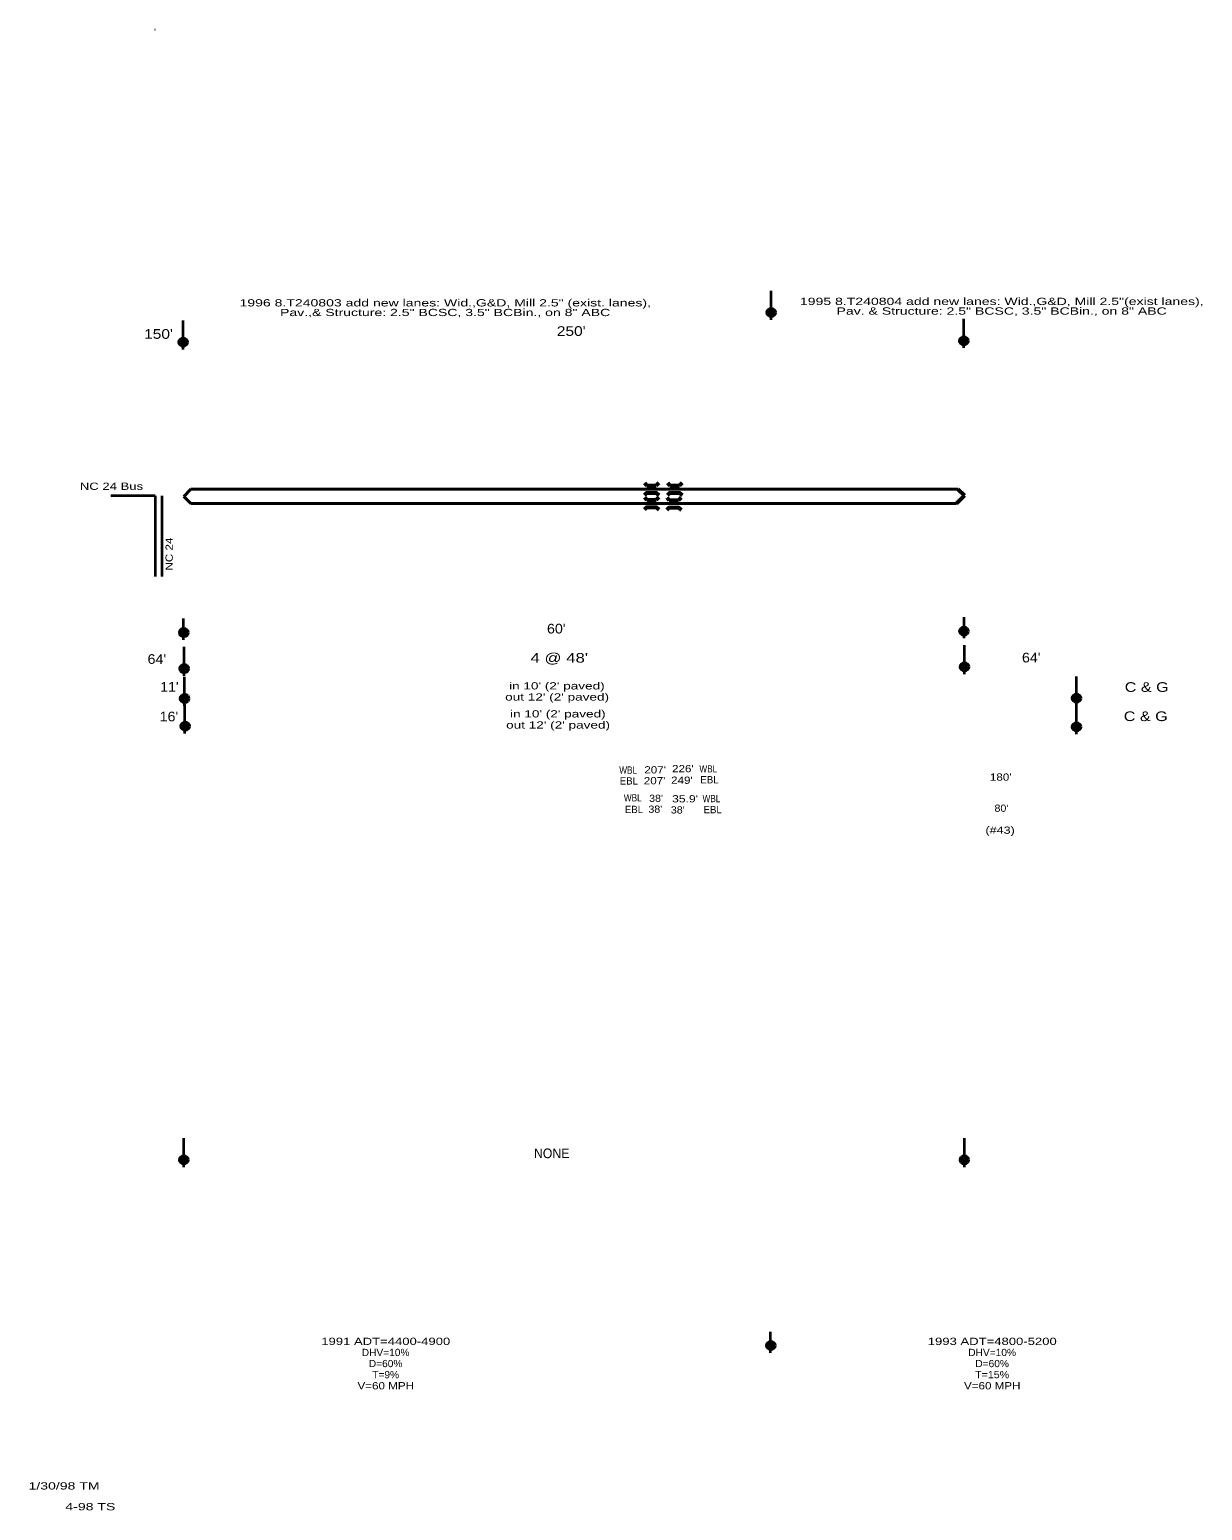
# Model space of a CAD drawing. Extents: x 2147484.48 to 2147492.66, y 2147477.1 to 2147483.54.
# Drawn here: x 2147484.48 to 2147489.34, y 2147477.1 to 2147483.23 of the extents above; entities that cross this region are included whole.
import ezdxf
from ezdxf.enums import TextEntityAlignment as Align

# ---------------------------------------------------------------- set-up
doc = ezdxf.new("R2010")
doc.units = 0
doc.header["$LTSCALE"] = 0.012
doc.layers.add('1', color=7, linetype='Continuous', lineweight=35)

msp = doc.modelspace()

# ---------------------------------------------------------------- hatches: boundary and pattern name
at = {"layer": '1'}
for points in [[(2147487.56972, 2147482.06053, 1), (2147487.53389, 2147482.06053, 1)], [(2147485.13322, 2147481.93805, 1), (2147485.09739, 2147481.93805, 1)], [(2147488.3681, 2147481.94318, 1), (2147488.33227, 2147481.94318, 1)], [(2147485.13513, 2147480.73455, 1), (2147485.0993, 2147480.73455, 1)], [(2147488.36833, 2147480.74072, 1), (2147488.3325, 2147480.74072, 1)], [(2147485.13716, 2147480.58532, 1), (2147485.10133, 2147480.58532, 1)], [(2147488.37033, 2147480.59234, 1), (2147488.3345, 2147480.59234, 1)], [(2147485.13909, 2147480.4612, 1), (2147485.10326, 2147480.4612, 1)], [(2147488.83422, 2147480.46304, 1), (2147488.79839, 2147480.46304, 1)], [(2147485.14092, 2147480.3469, 1), (2147485.10509, 2147480.3469, 1)], [(2147488.83447, 2147480.34401, 1), (2147488.79864, 2147480.34401, 1)], [(2147485.13597, 2147478.54969, 1), (2147485.10014, 2147478.54969, 1)], [(2147488.36977, 2147478.54996, 1), (2147488.33394, 2147478.54996, 1)], [(2147487.56773, 2147477.78055, 1), (2147487.5319, 2147477.78055, 1)]]:
    msp.add_hatch(color=256, dxfattribs=at).paths.add_polyline_path(points)

# ---------------------------------------------------------------- linework, layer by layer
for p, q in [((2147484.998, 2147483.233), (2147484.999, 2147483.233)), ((2147487.551, 2147482.03), (2147487.551, 2147482.15)), ((2147485.115, 2147481.908), (2147485.115, 2147482.028)), ((2147488.35, 2147481.914), (2147488.35, 2147482.034)), ((2147484.999, 2147481.301), (2147484.816, 2147481.301)), ((2147484.999, 2147481.301), (2147484.999, 2147480.967)), ((2147485.027, 2147481.301), (2147485.027, 2147480.967)), ((2147485.117, 2147480.704), (2147485.117, 2147480.793)), ((2147488.351, 2147480.711), (2147488.351, 2147480.798)), ((2147485.119, 2147480.555), (2147485.119, 2147480.675)), ((2147488.353, 2147480.562), (2147488.353, 2147480.682)), ((2147485.12, 2147480.431), (2147485.12, 2147480.551)), ((2147488.816, 2147480.433), (2147488.816, 2147480.553)), ((2147485.122, 2147480.317), (2147485.122, 2147480.437)), ((2147488.816, 2147480.314), (2147488.816, 2147480.434)), ((2147485.118, 2147478.52), (2147485.118, 2147478.64)), ((2147488.352, 2147478.52), (2147488.352, 2147478.64)), ((2147487.549, 2147477.751), (2147487.549, 2147477.837))]:
    msp.add_line(p, q, dxfattribs=at)
at = {"layer": '1', "lineweight": 40}
for p, q in [((2147485.147, 2147481.329), (2147485.118, 2147481.299)), ((2147485.147, 2147481.329), (2147488.325, 2147481.329)), ((2147485.118, 2147481.299), (2147485.147, 2147481.269)), ((2147485.147, 2147481.269), (2147488.319, 2147481.269))]:
    msp.add_line(p, q, dxfattribs=at)
at = {"layer": '1', "lineweight": 53}
for p, q in [((2147487.026, 2147481.355), (2147487.036, 2147481.344)), ((2147487.036, 2147481.344), (2147487.075, 2147481.344)), ((2147487.075, 2147481.344), (2147487.086, 2147481.355)), ((2147487.122, 2147481.355), (2147487.132, 2147481.344)), ((2147487.132, 2147481.344), (2147487.171, 2147481.344)), ((2147487.171, 2147481.344), (2147487.182, 2147481.355)), ((2147487.026, 2147481.296), (2147487.036, 2147481.285)), ((2147487.036, 2147481.285), (2147487.075, 2147481.285)), ((2147487.075, 2147481.285), (2147487.086, 2147481.296)), ((2147487.119, 2147481.294), (2147487.129, 2147481.283)), ((2147487.129, 2147481.283), (2147487.168, 2147481.283)), ((2147487.168, 2147481.283), (2147487.179, 2147481.294))]:
    msp.add_line(p, q, dxfattribs=at)
at = {"layer": '1', "lineweight": 60}
for p, q in [((2147488.325, 2147481.329), (2147488.352, 2147481.302)), ((2147488.352, 2147481.302), (2147488.319, 2147481.269))]:
    msp.add_line(p, q, dxfattribs=at)
at = {"layer": '1', "lineweight": 53}
for points in [[(2147487.026, 2147481.304), (2147487.036, 2147481.314), (2147487.075, 2147481.314), (2147487.086, 2147481.304)], [(2147487.122, 2147481.304), (2147487.132, 2147481.314), (2147487.171, 2147481.314), (2147487.182, 2147481.304)], [(2147487.026, 2147481.245), (2147487.036, 2147481.255), (2147487.075, 2147481.255), (2147487.086, 2147481.245)], [(2147487.119, 2147481.243), (2147487.129, 2147481.253), (2147487.168, 2147481.253), (2147487.179, 2147481.243)]]:
    msp.add_lwpolyline(points, dxfattribs=at)
at = {"layer": '1'}
for centre in [(2147487.55181, 2147482.06053), (2147485.11531, 2147481.93805), (2147488.35019, 2147481.94318), (2147485.11722, 2147480.73455), (2147488.35041, 2147480.74072), (2147485.11924, 2147480.58532), (2147488.35241, 2147480.59234), (2147485.12117, 2147480.4612), (2147488.81631, 2147480.46304), (2147485.12301, 2147480.3469), (2147488.81656, 2147480.34401), (2147485.11805, 2147478.54969), (2147488.35185, 2147478.54996), (2147487.54982, 2147477.78055)]:
    msp.add_circle(centre, 0.01792, dxfattribs=at)

# ---------------------------------------------------------------- texts
for s, height, width, p in [('1996 8.T240803 add new lanes: Wid.,G&D, Mill 2.5" (exist. lanes),', 0.03, 1.45, (2147486.201, 2147482.086)), ('1995 8.T240804 add new lanes: Wid.,G&D, Mill 2.5"(exist lanes),', 0.03, 1.45, (2147488.507, 2147482.092)), ('Pav.,& Structure: 2.5" BCSC, 3.5" BCBin., on 8" ABC', 0.03, 1.45, (2147486.2005, 2147482.046)), ('Pav. & Structure: 2.5" BCSC, 3.5" BCBin., on 8" ABC', 0.03, 1.45, (2147488.5065, 2147482.052)), ("250'", 0.04, 1.2, (2147486.723, 2147481.964)), ("150'", 0.04, 1.2, (2147485.013, 2147481.952)), ('NC 24 Bus', 0.03, 1.35, (2147484.818, 2147481.326)), ("60'", 0.04, 1.1, (2147486.661, 2147480.731)), ("64'", 0.04, 1.1, (2147485.006, 2147480.605)), ("4 @ 48'", 0.04, 1.3, (2147486.6735, 2147480.61)), ("64'", 0.04, 1.1, (2147488.629, 2147480.611)), ("11'", 0.04, 1.1, (2147485.058, 2147480.49)), ("in 10' (2' paved)", 0.03, 1.4, (2147486.6635, 2147480.499)), ('C & G', 0.04, 1.25, (2147489.1075, 2147480.489)), ("out 12' (2' paved)", 0.03, 1.4, (2147486.6645, 2147480.453)), ("16'", 0.04, 1.1, (2147485.056, 2147480.367)), ("in 10' (2' paved)", 0.03, 1.4, (2147486.6675, 2147480.383)), ('C & G', 0.04, 1.25, (2147489.1035, 2147480.368)), ("out 12' (2' paved)", 0.03, 1.4, (2147486.6685, 2147480.337)), ('WBL', 0.03, 0.85, (2147486.959, 2147480.15)), ("207'", 0.03, 1.2, (2147487.0705, 2147480.151)), ("226'", 0.03, 1.2, (2147487.1855, 2147480.156)), ('WBL', 0.03, 0.85, (2147487.291, 2147480.155)), ("207'", 0.03, 1.2, (2147487.0685, 2147480.106)), ("249'", 0.03, 1.2, (2147487.1815, 2147480.108)), ("180'", 0.03, 1.2, (2147488.5025, 2147480.121)), ('WBL', 0.03, 0.85, (2147486.978, 2147480.035)), ("38'", 0.03, 1.1, (2147487.0745, 2147480.033)), ("35.9'", 0.03, 1.25, (2147487.1945, 2147480.031)), ('WBL', 0.03, 0.85, (2147487.304, 2147480.032)), ("38'", 0.03, 1.1, (2147487.0715, 2147479.988)), ("38'", 0.03, 1.1, (2147487.1645, 2147479.985)), ("80'", 0.03, 1.1, (2147488.5055, 2147479.992)), ('(#43)', 0.03, 1.3, (2147488.5, 2147479.901)), ('NONE', 0.04, 0.95, (2147486.642, 2147478.557)), ('1991 ADT=4400-4900', 0.03, 1.35, (2147485.9545, 2147477.783)), ('DHV=10%', 0.03, 1.05, (2147485.954, 2147477.737)), ('1993 ADT=4800-5200', 0.03, 1.35, (2147488.4675, 2147477.783)), ('DHV=10%', 0.03, 1.05, (2147488.467, 2147477.737)), ('D=60%', 0.03, 1.05, (2147485.954, 2147477.691)), ('D=60%', 0.03, 1.05, (2147488.467, 2147477.691)), ('T=9%', 0.03, 1.05, (2147485.954, 2147477.645)), ('T=15%', 0.03, 1.1, (2147488.467, 2147477.645)), ('V=60 MPH', 0.03, 1.2, (2147485.9545, 2147477.599)), ('V=60 MPH', 0.03, 1.2, (2147488.4675, 2147477.599)), ('1/30/98 TM', 0.03, 1.45, (2147484.6215, 2147477.184)), ('4-98 TS', 0.03, 1.45, (2147484.7305, 2147477.098))]:
    msp.add_text(s, height=height, dxfattribs=dict(at, width=width)).set_placement(p, align=Align.CENTER)
at = {"layer": '1', "width": 1.2}
msp.add_text('NC 24', height=0.03, rotation=90, dxfattribs=at).set_placement((2147485.072, 2147481.06), align=Align.CENTER)
at = {"layer": '1'}
for p in [(2147486.962, 2147480.105), (2147487.296, 2147480.11), (2147486.983, 2147479.987), (2147487.309, 2147479.986)]:
    msp.add_text('EBL', height=0.03, dxfattribs=at).set_placement(p, align=Align.CENTER)

doc.saveas('drawing.dxf')
